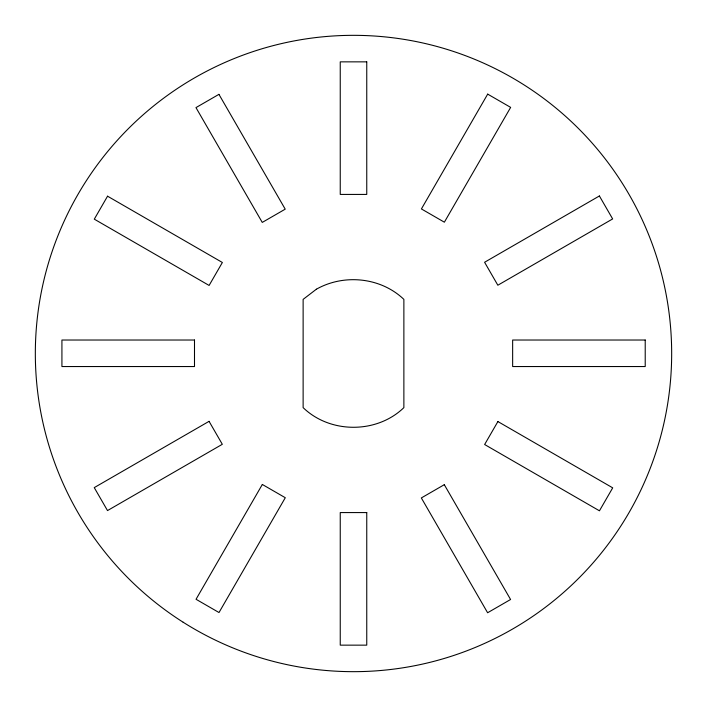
<?xml version="1.0" encoding="UTF-8"?>
<svg xmlns="http://www.w3.org/2000/svg" width="707" height="707" viewBox="0 0 707 707"><rect width="100%" height="100%" fill="white"/><g stroke="black" fill="none" stroke-linecap="round" stroke-linejoin="round"><path stroke-width="1.06" d="M107.552 196.192L94.296 219.161L209.104 285.442L222.369 262.483L107.552 196.192M262.332 484.463L196.042 599.28L219.002 612.536L285.292 497.719L262.332 484.463M487.689 94.128L421.407 208.936L444.367 222.192L510.648 107.384L487.689 94.128M497.896 421.558L484.631 444.517L599.448 510.808L612.704 487.839L497.896 421.558M316.382 289.207L303.126 299.379L303.126 407.621C330.16 433.833 376.84 433.833 403.874 407.621L403.874 299.379C380.817 277.303 343.982 273.6 316.382 289.207M218.931 94.349L195.972 107.605L262.262 222.413L285.221 209.157L218.931 94.349M209.06 421.337L94.252 487.618L107.508 510.578L222.316 444.296L209.06 421.337M599.395 195.972L484.587 262.262L497.843 285.221L612.651 218.931L599.395 195.972M444.296 484.684L421.337 497.94L487.618 612.748L510.578 599.492L444.296 484.684M366.756 61.854L340.244 61.854L340.244 194.425L366.756 194.425L366.756 61.854M194.496 340.023L61.924 340.023L61.924 366.544L194.496 366.544L194.496 340.023M645.217 340.023L512.646 340.023L512.646 366.544L645.217 366.544L645.217 340.023M366.756 512.575L340.244 512.575L340.244 645.146L366.756 645.146L366.756 512.575M183.148 622.222A318.168 318.168 0 0 0 671.394 366.668A318.168 318.168 0 0 0 205.958 71.61A318.168 318.168 0 0 0 183.148 622.222"/></g></svg>
